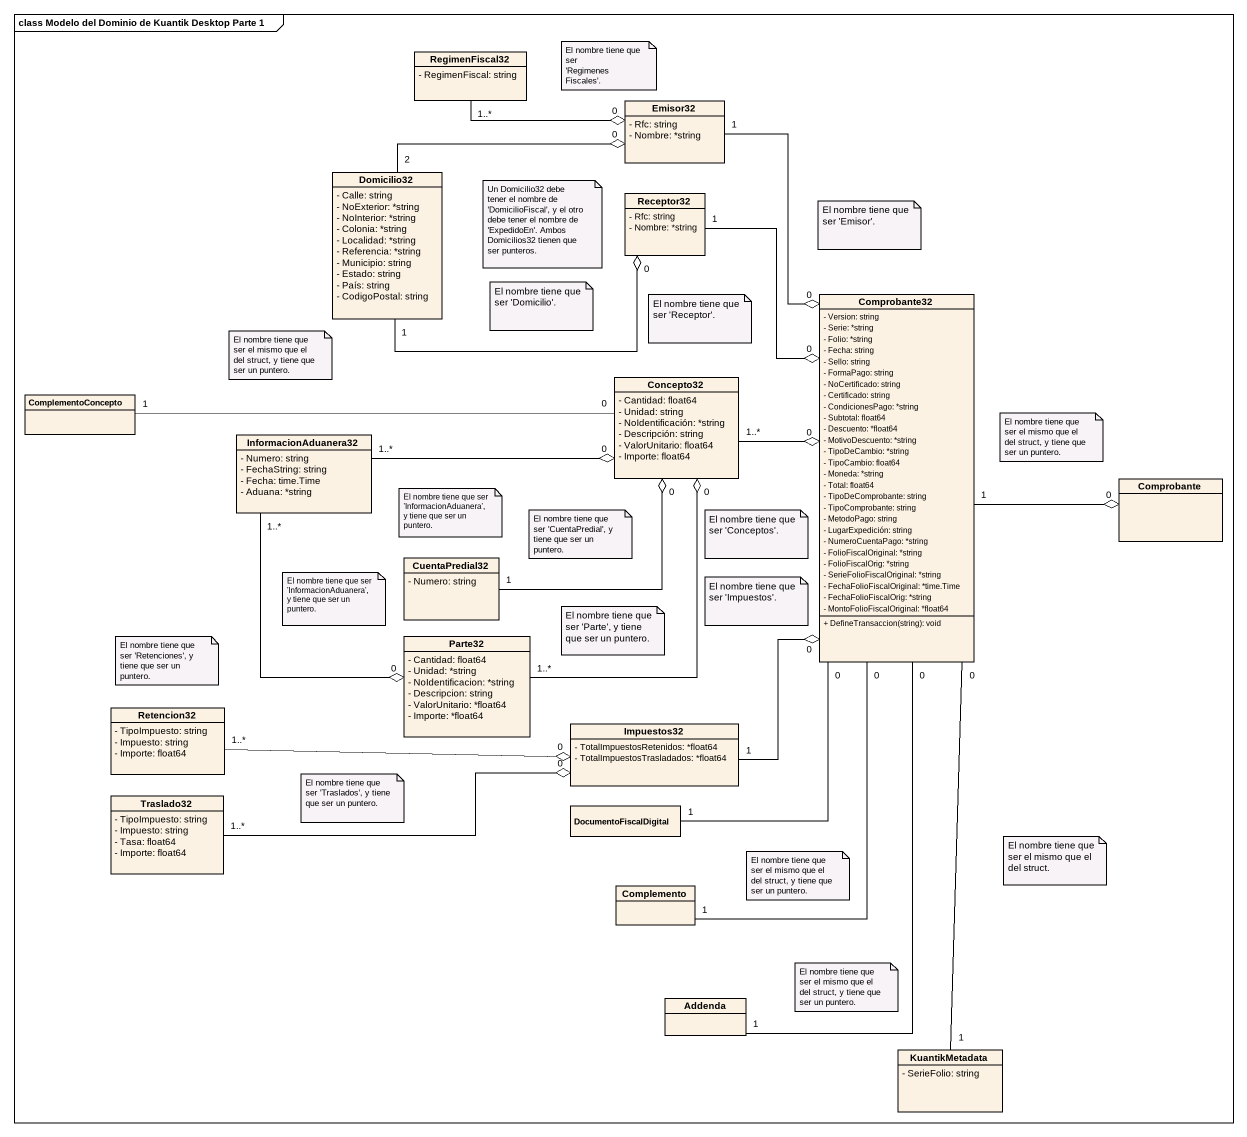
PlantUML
@startuml
mainframe class Modelo del Dominio de Kuantik Desktop Parte 1
hide circle
hide empty members
skinparam classAttributeIconSize 0
class RegimenFiscal32 {
  - RegimenFiscal: string
}
class Emisor32 {
  - Rfc: string
  - Nombre: *string
}
class Domicilio32 {
  - Calle: string
  - NoExterior: *string
  - NoInterior: *string
  - Colonia: *string
  - Localidad: *string
  - Referencia: *string
  - Municipio: string
  - Estado: string
  - País: string
  - CodigoPostal: string
}
class Receptor32 {
  - Rfc: string
  - Nombre: *string
}
class Comprobante32 {
  - Version: string
  - Serie: *string
  - Folio: *string
  - Fecha: string
  - Sello: string
  - FormaPago: string
  - NoCertificado: string
  - Certificado: string
  - CondicionesPago: *string
  - Subtotal: float64
  - Descuento: *float64
  - MotivoDescuento: *string
  - TipoDeCambio: *string
  - TipoCambio: float64
  - Moneda: *string
  - Total: float64
  - TipoDeComprobante: string
  - TipoComprobante: string
  - MetodoPago: string
  - LugarExpedición: string
  - NumeroCuentaPago: *string
  - FolioFiscalOriginal: *string
  - FolioFiscalOrig: *string
  - SerieFolioFiscalOriginal: *string
  - FechaFolioFiscalOriginal: *time.Time
  - FechaFolioFiscalOrig: *string
  - MontoFolioFiscalOriginal: *float64
  + DefineTransaccion(string): void
}
class ComplementoConcepto
class Concepto32 {
  - Cantidad: float64
  - Unidad: string
  - NoIdentificación: *string
  - Descripción: string
  - ValorUnitario: float64
  - Importe: float64
}
class InformacionAduanera32 {
  - Numero: string
  - FechaString: string
  - Fecha: time.Time
  - Aduana: *string
}
class Comprobante
class CuentaPredial32 {
  - Numero: string
}
class Parte32 {
  - Cantidad: float64
  - Unidad: *string
  - NoIdentificacion: *string
  - Descripcion: string
  - ValorUnitario: *float64
  - Importe: *float64
}
class Retencion32 {
  - TipoImpuesto: string
  - Impuesto: string
  - Importe: float64
}
class Impuestos32 {
  - TotalImpuestosRetenidos: *float64
  - TotalImpuestosTrasladados: *float64
}
class Traslado32 {
  - TipoImpuesto: string
  - Impuesto: string
  - Tasa: float64
  - Importe: float64
}
class DocumentoFiscalDigital
class Complemento
class Addenda
class KuantikMetadata {
  - SerieFolio: string
}
RegimenFiscal32 "1..*" -right-o "0" Emisor32
Emisor32 "1" --o "0" Comprobante32
Domicilio32 "2" -right-o "0" Emisor32
Domicilio32 "1" -right-o "0" Receptor32
Receptor32 "1" --o "0" Comprobante32
Comprobante32 "1" -right-o "0" Comprobante
ComplementoConcepto "1" -right- "0" Concepto32
Concepto32 "1..*" -right-o "0" Comprobante32
InformacionAduanera32 "1..*" -right-o "0" Concepto32
InformacionAduanera32 "1..*" --o "0" Parte32
CuentaPredial32 "1" -up-o "0" Concepto32
Parte32 "1..*" -up-o "0" Concepto32
Retencion32 "1..*" -right-o "0" Impuestos32
Impuestos32 "1" -up-o "0" Comprobante32
Traslado32 "1..*" -right-o "0" Impuestos32
DocumentoFiscalDigital "1" -up- "0" Comprobante32
Complemento "1" -up- "0" Comprobante32
Addenda "1" -up- "0" Comprobante32
KuantikMetadata "1" -up- "0" Comprobante32
note as N1
  El nombre tiene que ser 'RegimenesFiscales'.
end note
note as N2
  Un Domicilio32 debe tener el nombre de 'DomicilioFiscal', y el otro debe tener el nombre de 'ExpedidoEn'. Ambos Domicilios32 tienen que ser punteros.
end note
note as N3
  El nombre tiene que ser 'Emisor'.
end note
note as N4
  El nombre tiene que ser 'Domicilio'.
end note
note as N5
  El nombre tiene que ser 'Receptor'.
end note
note as N6
  El nombre tiene que ser el mismo que el del struct, y tiene que ser un puntero.
end note
note as N7
  El nombre tiene que ser el mismo que el del struct, y tiene que ser un puntero.
end note
note as N8
  El nombre tiene que ser 'InformacionAduanera', y tiene que ser un puntero.
end note
note as N9
  El nombre tiene que ser 'CuentaPredial', y tiene que ser un puntero.
end note
note as N10
  El nombre tiene que ser 'Conceptos'.
end note
note as N11
  El nombre tiene que ser 'InformacionAduanera', y tiene que ser un puntero.
end note
note as N12
  El nombre tiene que ser 'Impuestos'.
end note
note as N13
  El nombre tiene que ser 'Retenciones', y tiene que ser un puntero.
end note
note as N14
  El nombre tiene que ser 'Parte', y tiene que ser un puntero.
end note
note as N15
  El nombre tiene que ser 'Traslados', y tiene que ser un puntero.
end note
note as N16
  El nombre tiene que ser el mismo que el del struct.
end note
note as N17
  El nombre tiene que ser el mismo que el del struct, y tiene que ser un puntero.
end note
note as N18
  El nombre tiene que ser el mismo que el del struct, y tiene que ser un puntero.
end note
@enduml
